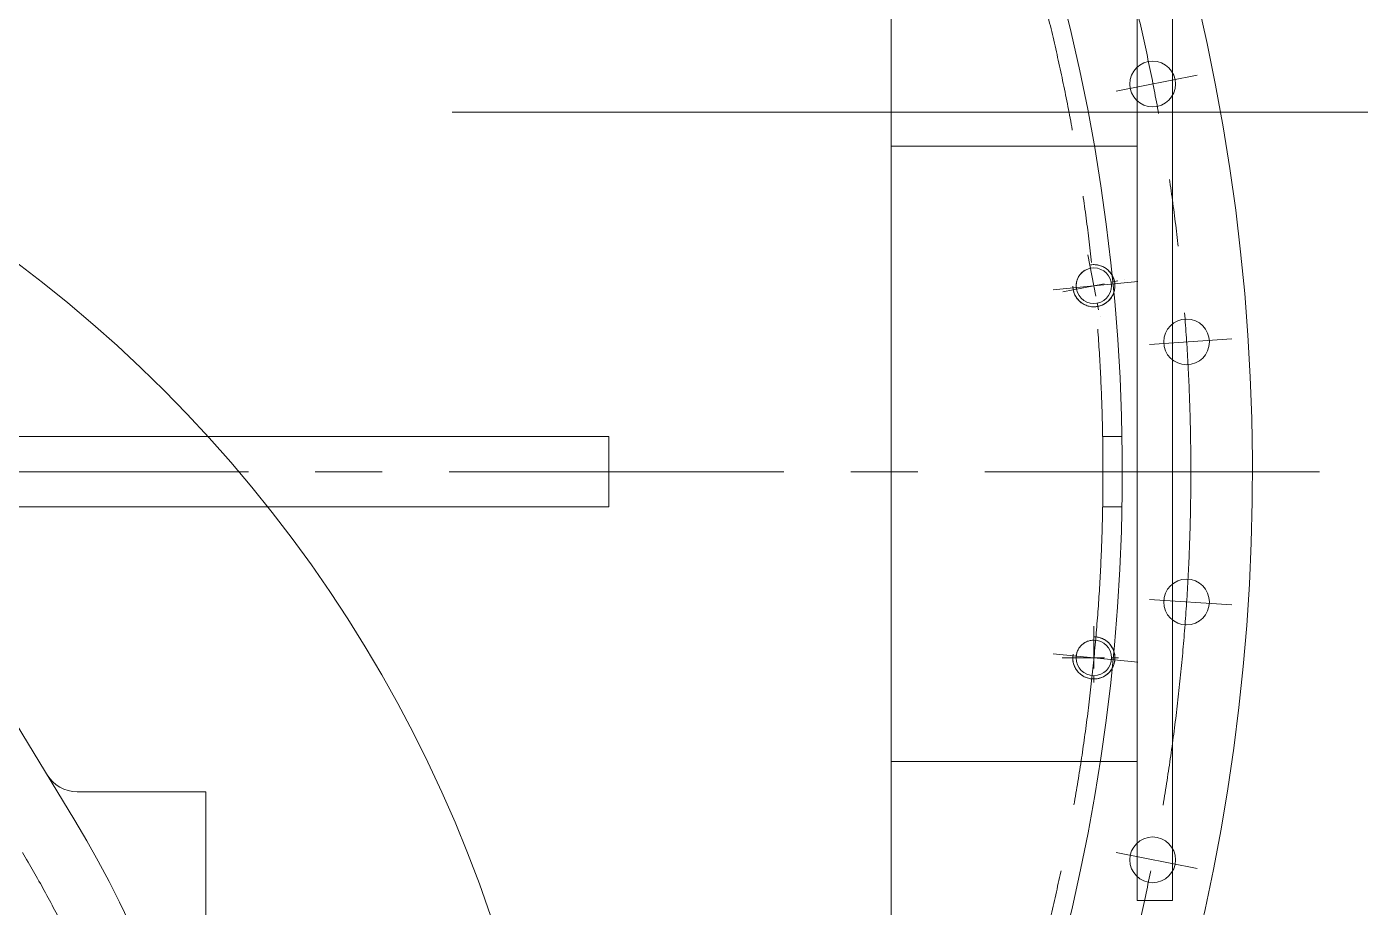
# Model space of a CAD drawing. Header units: millimetres. Extents: x 2 to 671028, y -1 to 511258.
# Drawn here: x 109157 to 118796, y 97864 to 104226 of the extents above; entities that cross this region are included whole.
import ezdxf

# ---------------------------------------------------------------- set-up
doc = ezdxf.new("R2010")
doc.units = ezdxf.units.MM
doc.header["$LTSCALE"] = 25.4
doc.linetypes.add('CENTER', pattern=[50.8, 31.75, -6.35, 6.35, -6.35])
doc.linetypes.add('点画线', pattern=[18, 12, -2, 2, -2])
for name, color, linetype, lineweight in [('CAXA1', 5, 'CENTER', 5), ('中心线层', 5, 'CENTER', 5), ('粗实线层', 7, 'Continuous', 5), ('细实线层', 7, 'Continuous', 5)]:
    doc.layers.add(name, color=color, linetype=linetype, lineweight=lineweight)

msp = doc.modelspace()

# ---------------------------------------------------------------- linework, layer by layer
at = {"color": 7, "lineweight": 5}
for p, q in [((117183.35, 106849.65), (117183.35, 97913.9)), ((117437.35, 106849.65), (117437.35, 97913.9)), ((115405.35, 105015.85), (115405.35, 84499.48)), ((127472.98, 103608.74), (112232.98, 103608.74)), ((117183.35, 103363.4), (115405.35, 103363.4)), ((106684.53, 103123.71), (109505.07, 98490.8)), ((116807.21, 102466.75), (116801.44, 102463.31)), ((116813.16, 102469.88), (116807.21, 102466.75)), ((116819.26, 102472.69), (116813.16, 102469.88)), ((116825.5, 102475.18), (116819.26, 102472.69)), ((116831.86, 102477.34), (116825.5, 102475.18)), ((116838.33, 102479.16), (116831.86, 102477.34)), ((116844.88, 102480.65), (116838.33, 102479.16)), ((116848.05, 102505.59), (116840.19, 102504.24)), ((116840.19, 102504.24), (116840.19, 102504.24)), ((116840.19, 102504.24), (116844.88, 102480.65)), ((116844.88, 102480.65), (116844.88, 102480.65)), ((116855.98, 102506.53), (116848.05, 102505.59)), ((116863.94, 102507.05), (116855.98, 102506.53)), ((116871.92, 102507.16), (116863.94, 102507.05)), ((116879.89, 102506.85), (116871.92, 102507.16)), ((116887.83, 102506.12), (116879.89, 102506.85)), ((116895.73, 102504.97), (116887.83, 102506.12)), ((116903.56, 102503.41), (116895.73, 102504.97)), ((116911.29, 102501.45), (116903.56, 102503.41)), ((116918.91, 102499.08), (116911.29, 102501.45)), ((116926.39, 102496.32), (116918.91, 102499.08)), ((116933.73, 102493.17), (116926.39, 102496.32)), ((116940.88, 102489.64), (116933.73, 102493.17)), ((116947.84, 102485.75), (116940.88, 102489.64)), ((116954.59, 102481.49), (116947.84, 102485.75)), ((116961.11, 102476.88), (116954.59, 102481.49)), ((116967.37, 102471.94), (116961.11, 102476.88)), ((116973.37, 102466.68), (116967.37, 102471.94)), ((116979.09, 102461.11), (116973.37, 102466.68)), ((116742.47, 102369.86), (116741.86, 102363.17)), ((116743.43, 102376.51), (116742.47, 102369.86)), ((116744.75, 102383.1), (116743.43, 102376.51)), ((116746.4, 102389.61), (116744.75, 102383.1)), ((116748.39, 102396.03), (116746.4, 102389.61)), ((116750.72, 102402.33), (116748.39, 102396.03)), ((116753.37, 102408.5), (116750.72, 102402.33)), ((116756.34, 102414.53), (116753.37, 102408.5)), ((116759.62, 102420.39), (116756.34, 102414.53)), ((116763.21, 102426.07), (116759.62, 102420.39)), ((116767.09, 102431.56), (116763.21, 102426.07)), ((116771.25, 102436.84), (116767.09, 102431.56)), ((116775.68, 102441.89), (116771.25, 102436.84)), ((116780.37, 102446.7), (116775.68, 102441.89)), ((116785.3, 102451.26), (116780.37, 102446.7)), ((116790.47, 102455.56), (116785.3, 102451.26)), ((116795.85, 102459.58), (116790.47, 102455.56)), ((116801.44, 102463.31), (116795.85, 102459.58)), ((116984.5, 102455.26), (116979.09, 102461.11)), ((116989.6, 102449.12), (116984.5, 102455.26)), ((116994.38, 102442.73), (116989.6, 102449.12)), ((116998.81, 102436.09), (116994.38, 102442.73)), ((117002.89, 102429.24), (116998.81, 102436.09)), ((117006.6, 102422.18), (117002.89, 102429.24)), ((117009.95, 102414.93), (117006.6, 102422.18)), ((117012.9, 102407.52), (117009.95, 102414.93)), ((117015.47, 102399.96), (117012.9, 102407.52)), ((117017.63, 102392.29), (117015.47, 102399.96)), ((117019.39, 102384.5), (117017.63, 102392.29)), ((117020.74, 102376.64), (117019.39, 102384.5)), ((117021.68, 102368.72), (117020.74, 102376.64)), ((117022.2, 102360.75), (117021.68, 102368.72)), ((116744.05, 102329.73), (116720.45, 102325.04)), ((116720.45, 102325.04), (116720.45, 102325.04)), ((116720.45, 102325.04), (116722.21, 102317.26)), ((116722.21, 102317.26), (116724.38, 102309.58)), ((116724.38, 102309.58), (116726.94, 102302.02)), ((116726.94, 102302.02), (116729.9, 102294.61)), ((116729.9, 102294.61), (116733.24, 102287.37)), ((116733.24, 102287.37), (116736.95, 102280.31)), ((116736.95, 102280.31), (116741.03, 102273.45)), ((116741.03, 102273.45), (116745.47, 102266.81)), ((116741.86, 102363.17), (116741.59, 102356.45)), ((116741.59, 102356.45), (116741.68, 102349.73)), ((116741.68, 102349.73), (116742.12, 102343.03)), ((116742.12, 102343.03), (116742.91, 102336.36)), ((116742.91, 102336.36), (116744.05, 102329.73)), ((116744.05, 102329.73), (116744.05, 102329.73)), ((116996.64, 102270.1), (117000.89, 102276.85)), ((117000.89, 102276.85), (117004.79, 102283.81)), ((117004.79, 102283.81), (117008.32, 102290.97)), ((117008.32, 102290.97), (117011.47, 102298.3)), ((117011.47, 102298.3), (117014.23, 102305.78)), ((117014.23, 102305.78), (117016.6, 102313.4)), ((117016.6, 102313.4), (117018.56, 102321.14)), ((117018.56, 102321.14), (117020.12, 102328.96)), ((117020.12, 102328.96), (117021.27, 102336.86)), ((117021.27, 102336.86), (117022, 102344.8)), ((117022, 102344.8), (117022.31, 102352.78)), ((117022.31, 102352.78), (117022.2, 102360.75)), ((116745.47, 102266.81), (116750.24, 102260.42)), ((116750.24, 102260.42), (116755.34, 102254.29)), ((116755.34, 102254.29), (116760.76, 102248.43)), ((116760.76, 102248.43), (116766.47, 102242.86)), ((116766.47, 102242.86), (116772.47, 102237.6)), ((116772.47, 102237.6), (116778.74, 102232.66)), ((116778.74, 102232.66), (116785.25, 102228.06)), ((116785.25, 102228.06), (116792, 102223.8)), ((116792, 102223.8), (116798.96, 102219.9)), ((116798.96, 102219.9), (116806.12, 102216.37)), ((116806.12, 102216.37), (116813.45, 102213.22)), ((116813.45, 102213.22), (116820.93, 102210.46)), ((116820.93, 102210.46), (116828.55, 102208.09)), ((116828.55, 102208.09), (116836.29, 102206.13)), ((116836.29, 102206.13), (116844.11, 102204.57)), ((116844.11, 102204.57), (116852.01, 102203.43)), ((116852.01, 102203.43), (116859.95, 102202.7)), ((116859.95, 102202.7), (116867.93, 102202.38)), ((116867.93, 102202.38), (116875.9, 102202.49)), ((116875.9, 102202.49), (116883.87, 102203.01)), ((116883.87, 102203.01), (116891.79, 102203.95)), ((116891.79, 102203.95), (116899.65, 102205.3)), ((116899.65, 102205.3), (116907.44, 102207.06)), ((116899.65, 102205.3), (116899.65, 102205.3)), ((116907.44, 102207.06), (116915.11, 102209.23)), ((116915.11, 102209.23), (116922.67, 102211.79)), ((116922.67, 102211.79), (116930.08, 102214.75)), ((116930.08, 102214.75), (116937.33, 102218.09)), ((116937.33, 102218.09), (116944.39, 102221.8)), ((116944.39, 102221.8), (116951.24, 102225.88)), ((116951.24, 102225.88), (116957.88, 102230.32)), ((116957.88, 102230.32), (116964.27, 102235.09)), ((116964.27, 102235.09), (116970.41, 102240.19)), ((116970.41, 102240.19), (116976.26, 102245.61)), ((116976.26, 102245.61), (116981.83, 102251.32)), ((116981.83, 102251.32), (116987.09, 102257.32)), ((116987.09, 102257.32), (116992.03, 102263.59)), ((116992.03, 102263.59), (116996.64, 102270.1)), ((113364.09, 101264.37), (108098.9, 101264.37)), ((117072.58, 101264.37), (116933.62, 101264.37)), ((113364.09, 100756.37), (108408.14, 100756.37)), ((117072.58, 100756.37), (116933.62, 100756.37)), ((116789.15, 99765.7), (116784.04, 99761.34)), ((116794.48, 99769.8), (116789.15, 99765.7)), ((116800.02, 99773.6), (116794.48, 99769.8)), ((116805.75, 99777.11), (116800.02, 99773.6)), ((116811.66, 99780.32), (116805.75, 99777.11)), ((116817.72, 99783.21), (116811.66, 99780.32)), ((116823.93, 99785.78), (116817.72, 99783.21)), ((116830.26, 99788.02), (116823.93, 99785.78)), ((116836.7, 99789.93), (116830.26, 99788.02)), ((116843.24, 99791.5), (116836.7, 99789.93)), ((116849.84, 99792.73), (116843.24, 99791.5)), ((116856.51, 99793.6), (116849.84, 99792.73)), ((116863.2, 99794.13), (116856.51, 99793.6)), ((116869.92, 99794.31), (116863.2, 99794.13)), ((116877.9, 99818.16), (116869.92, 99818.37)), ((116869.92, 99818.37), (116869.92, 99818.37)), ((116869.92, 99818.37), (116869.92, 99794.31)), ((116869.92, 99794.31), (116869.92, 99794.31)), ((116885.85, 99817.53), (116877.9, 99818.16)), ((116893.76, 99816.49), (116885.85, 99817.53)), ((116901.61, 99815.04), (116893.76, 99816.49)), ((116909.37, 99813.17), (116901.61, 99815.04)), ((116917.02, 99810.91), (116909.37, 99813.17)), ((116924.54, 99808.24), (116917.02, 99810.91)), ((116931.91, 99805.19), (116924.54, 99808.24)), ((116939.11, 99801.75), (116931.91, 99805.19)), ((116946.12, 99797.95), (116939.11, 99801.75)), ((116952.92, 99793.78), (116946.12, 99797.95)), ((116959.5, 99789.26), (116952.92, 99793.78)), ((116965.83, 99784.4), (116959.5, 99789.26)), ((116971.9, 99779.22), (116965.83, 99784.4)), ((116977.68, 99773.73), (116971.9, 99779.22)), ((116983.18, 99767.94), (116977.68, 99773.73)), ((116988.36, 99761.87), (116983.18, 99767.94)), ((116741.76, 99672.68), (116741.58, 99665.97)), ((116742.28, 99679.38), (116741.76, 99672.68)), ((116743.16, 99686.04), (116742.28, 99679.38)), ((116744.39, 99692.65), (116743.16, 99686.04)), ((116745.95, 99699.18), (116744.39, 99692.65)), ((116747.86, 99705.62), (116745.95, 99699.18)), ((116750.1, 99711.96), (116747.86, 99705.62)), ((116752.68, 99718.17), (116750.1, 99711.96)), ((116755.57, 99724.23), (116752.68, 99718.17)), ((116758.78, 99730.14), (116755.57, 99724.23)), ((116762.29, 99735.86), (116758.78, 99730.14)), ((116766.09, 99741.4), (116762.29, 99735.86)), ((116770.18, 99746.73), (116766.09, 99741.4)), ((116774.55, 99751.84), (116770.18, 99746.73)), ((116779.17, 99756.72), (116774.55, 99751.84)), ((116784.04, 99761.34), (116779.17, 99756.72)), ((116993.22, 99755.54), (116988.36, 99761.87)), ((116997.73, 99748.97), (116993.22, 99755.54)), ((117001.9, 99742.17), (116997.73, 99748.97)), ((117005.71, 99735.15), (117001.9, 99742.17)), ((117009.15, 99727.95), (117005.71, 99735.15)), ((117012.2, 99720.58), (117009.15, 99727.95)), ((117014.86, 99713.06), (117012.2, 99720.58)), ((117017.13, 99705.41), (117014.86, 99713.06)), ((117018.99, 99697.65), (117017.13, 99705.41)), ((117020.45, 99689.81), (117018.99, 99697.65)), ((117021.49, 99681.9), (117020.45, 99689.81)), ((117022.11, 99673.94), (117021.49, 99681.9)), ((117022.32, 99665.97), (117022.11, 99673.94)), ((116741.58, 99665.97), (116717.52, 99665.97)), ((116717.52, 99665.97), (116717.52, 99665.97)), ((116717.52, 99665.97), (116717.73, 99657.99)), ((116717.73, 99657.99), (116718.36, 99650.04)), ((116718.36, 99650.04), (116719.4, 99642.12)), ((116719.4, 99642.12), (116720.85, 99634.28)), ((116720.85, 99634.28), (116722.71, 99626.52)), ((116722.71, 99626.52), (116724.98, 99618.87)), ((116724.98, 99618.87), (116727.64, 99611.35)), ((116727.64, 99611.35), (116730.7, 99603.98)), ((116730.7, 99603.98), (116734.13, 99596.78)), ((116734.13, 99596.78), (116737.94, 99589.77)), ((116737.94, 99589.77), (116742.11, 99582.96)), ((116741.58, 99665.97), (116741.58, 99665.97)), ((116742.11, 99582.96), (116746.63, 99576.39)), ((116746.63, 99576.39), (116751.48, 99570.06)), ((116988.36, 99570.06), (116993.22, 99576.39)), ((116993.22, 99576.39), (116997.73, 99582.96)), ((116997.73, 99582.96), (117001.9, 99589.77)), ((117001.9, 99589.77), (117005.71, 99596.78)), ((117005.71, 99596.78), (117009.15, 99603.98)), ((117009.15, 99603.98), (117012.2, 99611.35)), ((117012.2, 99611.35), (117014.86, 99618.87)), ((117014.86, 99618.87), (117017.13, 99626.52)), ((117017.13, 99626.52), (117018.99, 99634.28)), ((117018.99, 99634.28), (117020.45, 99642.12)), ((117020.45, 99642.12), (117021.49, 99650.04)), ((117021.49, 99650.04), (117022.11, 99657.99)), ((117022.11, 99657.99), (117022.32, 99665.97)), ((116751.48, 99570.06), (116756.67, 99563.99)), ((116756.67, 99563.99), (116762.16, 99558.2)), ((116762.16, 99558.2), (116767.95, 99552.71)), ((116767.95, 99552.71), (116774.01, 99547.53)), ((116774.01, 99547.53), (116780.34, 99542.67)), ((116780.34, 99542.67), (116786.92, 99538.15)), ((116786.92, 99538.15), (116793.72, 99533.98)), ((116793.72, 99533.98), (116800.73, 99530.18)), ((116800.73, 99530.18), (116807.93, 99526.74)), ((116807.93, 99526.74), (116815.31, 99523.69)), ((116815.31, 99523.69), (116822.83, 99521.02)), ((116822.83, 99521.02), (116830.48, 99518.76)), ((116830.48, 99518.76), (116838.24, 99516.9)), ((116838.24, 99516.9), (116846.08, 99515.44)), ((116846.08, 99515.44), (116853.99, 99514.4)), ((116853.99, 99514.4), (116861.95, 99513.77)), ((116861.95, 99513.77), (116869.92, 99513.57)), ((116869.92, 99513.57), (116877.9, 99513.77)), ((116869.92, 99513.57), (116869.92, 99513.57)), ((116877.9, 99513.77), (116885.85, 99514.4)), ((116885.85, 99514.4), (116893.76, 99515.44)), ((116893.76, 99515.44), (116901.61, 99516.9)), ((116901.61, 99516.9), (116909.37, 99518.76)), ((116909.37, 99518.76), (116917.02, 99521.02)), ((116917.02, 99521.02), (116924.54, 99523.69)), ((116924.54, 99523.69), (116931.91, 99526.74)), ((116931.91, 99526.74), (116939.11, 99530.18)), ((116939.11, 99530.18), (116946.12, 99533.98)), ((116946.12, 99533.98), (116952.92, 99538.15)), ((116952.92, 99538.15), (116959.5, 99542.67)), ((116959.5, 99542.67), (116965.83, 99547.53)), ((116965.83, 99547.53), (116971.9, 99552.71)), ((116971.9, 99552.71), (116977.68, 99558.2)), ((116977.68, 99558.2), (116983.18, 99563.99)), ((116983.18, 99563.99), (116988.36, 99570.06)), ((117183.35, 98917.18), (115405.35, 98917.18)), ((109521.09, 98698.94), (110452.23, 98698.94)), ((110452.23, 98698.94), (110452.23, 96971.74)), ((117437.35, 97913.9), (117183.35, 97913.9))]:
    msp.add_line(p, q, dxfattribs=at)
for centre, radius in [((103213.35, 94659.48), 9811.04), ((117295.1, 103811.87), 165.1), ((116869.92, 102354.77), 128.34), ((117540.24, 101948.97), 165.1), ((117540.13, 100070.01), 165.1), ((116869.92, 99665.97), 128.34), ((117294.76, 98207.14), 165.1)]:
    msp.add_circle(centre, radius, dxfattribs=at)
for centre, radius, start, end in [((103219.97, 101010.37), 14795.5, 301.355793, 238.585014), ((103206.5, 101010.37), 13868.4, 303.508424, 236.55604), ((109521.09, 98952.94), 254, 211.333258, 270), ((103213.35, 94660.37), 7366, 148.668749, 31.333257)]:
    msp.add_arc(centre, radius, start, end, dxfattribs=at)
msp.add_open_spline([(113756.06, 111546.46), (112864.76, 112500.68), (110828.57, 114210.56), (107205.9, 115926.71), (103206.46, 116616.51), (99134.75, 116199.62), (95271.92, 114747.14), (91886.62, 112322.04), (89225.21, 109071.49), (87483.93, 105213.15), (86756.39, 100999.07), (87250.69, 96719.95), (88797.38, 92676.33), (91368.61, 89151.74), (94783.64, 86393.33), (98824.37, 84605.58), (103217.92, 83906.81), (107669.52, 84391.84), (111873.72, 86012.49), (115532.96, 88690.99), (118399.43, 92241.38), (120258.47, 96440.21), (120722.94, 99481.24), (120765.24, 101003.64)], degree=3, knots=[0, 0, 0, 0, 6187.6660257, 12450.3554582, 18783.7763803, 25175.5539804, 31622.0656792, 38124.7135948, 44683.2378582, 51298.5509218, 57973.8707278, 64697.0192939, 71462.7486572, 78273.5017955, 85129.2788968, 92030.0801453, 98977.2858434, 105969.7011519, 113006.6229991, 120087.9511857, 127214.4959448, 134386.4928487, 141603.6632662, 141603.6632662, 141603.6632662, 141603.6632662], dxfattribs=at)
at = {"layer": 'CAXA1', "linetype": 'CENTER', "lineweight": 5, "ltscale": 3}
for p, q in [((117030.78, 103759.29), (117615.95, 103875.69)), ((116576.4, 102325.86), (117188.67, 102386.17)), ((117271.32, 101931.34), (117866.67, 101970.36)), ((118500.76, 101010.37), (88122.26, 101010.37)), ((117271.21, 100087.64), (117866.56, 100048.62)), ((116576.4, 99694.87), (117188.67, 99634.57)), ((117030.44, 98259.72), (117615.6, 98143.32))]:
    msp.add_line(p, q, dxfattribs=at)
for radius in [14351, 13716]:
    msp.add_circle((103219.97, 101010.37), radius, dxfattribs=at)
msp.add_arc((103213.35, 94660.37), 6921.5, 148.669255, 31.33338, dxfattribs=at)
at = {"layer": '中心线层', "color": 7, "linetype": '点画线', "lineweight": 5}
for p, q in [((116825.32, 102578.98), (116914.52, 102130.56)), ((116645.71, 102310.17), (117094.13, 102399.37)), ((116869.92, 99894.57), (116869.92, 99437.37)), ((116641.32, 99665.97), (117098.52, 99665.97))]:
    msp.add_line(p, q, dxfattribs=at)
at = {"layer": '粗实线层', "color": 7, "lineweight": 5}
msp.add_line((113364.09, 101264.37), (113364.09, 100756.37), dxfattribs=at)
at = {"layer": '细实线层', "color": 7, "lineweight": 5}
for centre, start, end in [((116869.92, 102354.77), 181.25, 101.25), ((116869.92, 99665.97), 170, 90)]:
    msp.add_arc(centre, 152.4, start, end, dxfattribs=at)

doc.saveas('drawing.dxf')
